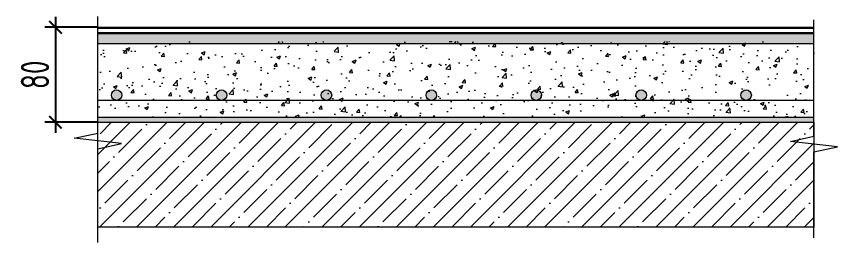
# Model space of a CAD drawing. Header units: millimetres. Extents: x -477321 to 558829, y -132142 to 283081.
# Drawn here: x -471103 to -463276, y 40193 to 42351 of the extents above; entities that cross this region are included whole.
import ezdxf

# ---------------------------------------------------------------- set-up
doc = ezdxf.new("R2010")
doc.units = ezdxf.units.MM
for name, color, linetype in [('АР_Керамогранит', 7, 'Continuous'), ('АР_Перегородки кирпич штрих', 7, 'Continuous'), ('АР_Плита', 220, 'Continuous')]:
    doc.layers.add(name, color=color, linetype=linetype)
doc.layers.add('АР_Тонкие', color=250, linetype='Continuous', lineweight=0)
doc.layers.add('АР_Штриховка', color=252, linetype='Continuous', lineweight=0)
doc.styles.add('ISOCPEUR', font='isocpeur.ttf', dxfattribs={"width": 0.7})
doc.dimstyles.new('R_100', dxfattribs={"dimtxt": 270, "dimasz": 120, "dimexe": 100, "dimexo": 0, "dimgap": 60, "dimtad": 1, "dimdec": 0, "dimrnd": 5, "dimzin": 0, "dimdsep": 46, "dimtxsty": 'ISOCPEUR', "dimblk": 'ARCHTICK', "dimcen": 0, "dimdle": 100, "dimclrd": 256, "dimclre": 256, "dimclrt": 256, "dimadec": 0, "dimazin": 0, "dimtfac": 2, "dimtdec": 0, "dimtofl": 0, "dimtmove": 1, "dimatfit": 3, "dimfxl": 1, "dimtvp": 3, "dimtolj": 1, "dimtzin": 0, "dimarcsym": 0})

# ---------------------------------------------------------------- blocks, each defined once
blk = doc.blocks.new('*U35')
at = {"color": 8}
blk.add_lwpolyline([(0, -6.699), (0, 1.502), (2.25, 2.002), (-2.25, 2.502), (0, 3.002), (0, 14.093)], dxfattribs=at)
blk = doc.blocks.new('*U36')
at = {"color": 8}
blk.add_lwpolyline([(0, -6.506), (0, 2.443), (2.25, 2.943), (-2.25, 3.443), (0, 3.943), (0, 15.068)], dxfattribs=at)
blk = doc.blocks.new('Арматура_D-10')
at = {"layer": 'АР_Перегородки кирпич штрих', "transparency": 33554687}
h = blk.add_hatch(color=256, dxfattribs=at)
h.set_gradient(color2=(0, 0, 0), tint=1, name='SPHERICAL')
h.paths.add_polyline_path([(-59078.57, 235102.41, 1), (-59088.57, 235102.41, 1)])
at = {"layer": 'АР_Тонкие'}
blk.add_circle((-59083.57, 235102.41), 5, dxfattribs=at)
blk = doc.blocks.new('_ArchTick')
at = {"color": 0, "linetype": 'ByBlock', "const_width": 0.15}
blk.add_lwpolyline([(-0.5, -0.5), (0.5, 0.5)], dxfattribs=at)
blk = doc.blocks.new('*D77')
at = {"layer": 'Defpoints', "color": 0, "transparency": 16777216}
for p in [(-470326.7, 42246.6), (-470730.7, 41341), (-470326.7, 41341)]:
    blk.add_point(p, dxfattribs=at)
at = {"layer": 'АР_Керамогранит', "lineweight": -2, "transparency": 16777216}
for p, q in [((-470730.7, 42346.6), (-470730.7, 41241)), ((-470326.7, 42246.6), (-470830.7, 42246.6)), ((-470326.7, 41341), (-470830.7, 41341))]:
    blk.add_line(p, q, dxfattribs=at)
at = {"layer": 'АР_Керамогранит', "lineweight": -2, "transparency": 16777216, "xscale": 120, "yscale": 120, "zscale": 120}
for p, rotation in [((-470730.7, 42246.6), 90), ((-470730.7, 41341), 270)]:
    blk.add_blockref('_ArchTick', p, dxfattribs=dict(at, rotation=rotation))
at = {"layer": 'АР_Керамогранит', "lineweight": 15, "transparency": 16777216, "insert": (-470925.7, 41793.8), "char_height": 270, "attachment_point": 5, "rotation": 90, "style": 'ISOCPEUR'}
blk.add_mtext('\\A1;80', dxfattribs=at)

msp = doc.modelspace()

# ---------------------------------------------------------------- hatches: boundary and pattern name
at = {"layer": 'АР_Перегородки кирпич штрих', "transparency": 33554559}
h = msp.add_hatch(dxfattribs=at)
h.set_pattern_fill('AR-CONC', color=256, scale=0.5, style=0)
h.set_pattern_definition([(50, (128331.515, -1628487.66), (91.0923345, -7.9695428), [9.525, -104.775]), (355, (128331.515, -1628487.66), (-17.6217107, 95.5284226), [7.62, -83.820292]), (100.4514447, (128339.11, -1628488.32), (73.4706235, 87.558876), [8.0950044, -89.0451223]), (46.1842, (128331.51, -1628462.26), (135.5395204, -21.021164), [14.2875, -157.1625]), (96.635558, (128342.81, -1628464.01), (118.702067, 123.713062), [12.142512, -133.567804]), (351.184151, (128331.51, -1628462.26), (118.702067, 123.713062), [11.429984, -125.729866]), (21, (128344.215, -1628468.61), (75.8071956, -51.132599), [9.525, -104.775]), (326, (128344.215, -1628468.61), (30.901014, 92.093983), [7.62, -83.82]), (71.451445, (128350.53, -1628472.87), (106.7082096, 40.9613844), [8.0950044, -89.044969]), (37.5, (128331.515, -1628487.657), (1.5443016, 42.27751944), [0, -82.804, 0, -85.09, 0, -84.1375]), (7.5, (128331.515, -1628487.657), (33.4098313, 50.0902874), [0, -48.514, 0, -80.899, 0, -32.0675]), (327.5, (128303.194, -1628487.657), (67.7952976, -2.864372), [0, -31.75, 0, -99.06, 0, -131.445]), (317.5, (128290.494, -1628487.657), (74.0645907, 12.7132455), [0, -41.275, 0, -65.786, 0, -93.345])])
h.paths.add_polyline_path([(-463501.3, 42091), (-463501.3, 42191), (-470326.7, 42191), (-470326.7, 42091)])
at = {"layer": 'АР_Перегородки кирпич штрих', "transparency": 33554687}
msp.add_hatch(color=256, dxfattribs=at).paths.add_polyline_path([(-470326.7, 41391), (-470326.7, 41341), (-463501.3, 41341), (-463501.3, 41391)])
at = {"layer": 'АР_Штриховка', "ltscale": 100, "true_color": 0x000000}
h = msp.add_hatch(dxfattribs=at)
h.set_pattern_fill('AR-CONC', color=18, scale=50, style=0)
h.set_pattern_definition([(50, (-5148656.87, 773987.57), (358.630091, -31.376067), [37.5, -412.5]), (355, (-5148656.87, 773987.57), (-69.375667, 376.096067), [30, -330]), (100.4514445, (-5148627, 773984.96), (289.254423, 344.719995), [31.870096, -350.571056]), (46.1842, (-5148656.87, 774087.57), (533.620665, -82.75964), [56.25, -618.75]), (96.635635, (-5148612.4, 774080.7), (467.33097, 487.0593), [47.80517, -525.85688]), (351.184164, (-5148656.9, 774087.6), (467.33097, 487.0593), [45, -495]), (21, (-5148606.87, 774062.57), (298.453526, -201.309445), [37.5, -412.5]), (326, (-5148606.87, 774062.57), (121.657666, 362.575023), [30, -330]), (71.451445, (-5148582, 774045.8), (420.111188, 161.265576), [31.870095, -350.571056]), (37.5, (-5148656.87, 773987.57), (6.0799277, 166.446927), [0, -326, 0, -335, 0, -331.25]), (7.5, (-5148656.87, 773987.57), (131.534769, 197.205856), [0, -191, 0, -318.5, 0, -126.25]), (327.5, (-5148768.37, 773987.57), (266.911218, -11.277436), [0, -125, 0, -390, 0, -517.5]), (317.5, (-5148818.37, 773987.57), (291.593085, 50.052491), [0, -162.5, 0, -259, 0, -367.5])])
h.paths.add_polyline_path([(-463501.3, 42111), (-470326.7, 42111), (-470326.7, 41391), (-463501.3, 41391)])
h = msp.add_hatch(dxfattribs=at)
h.set_pattern_fill('ANSI35', color=18, scale=1000, style=0)
h.set_pattern_definition([(45, (-5148656.87, 773837.57), (-176.776695, 176.776695), []), (45, (-5148480.1, 773837.57), (-176.776695, 176.776695), [312.5, -62.5, 0, -62.5])])
h.paths.add_polyline_path([(-463501.3, 41341), (-470326.7, 41341), (-470326.7, 40341), (-463501.3, 40341)])

# ---------------------------------------------------------------- linework, layer by layer
at = {"layer": 'АР_Плита', "color": 18, "lineweight": 5, "ltscale": 100, "true_color": 0x000000}
msp.add_lwpolyline([(-470326.7, 41341), (-463501.3, 41341), (-463501.3, 40341), (-470326.7, 40341)], close=True, dxfattribs=at)
at = {"layer": 'АР_Тонкие', "lineweight": 30}
for p, q in [((-470326.7, 42241), (-463501.3, 42241)), ((-470326.7, 42191), (-463501.3, 42191))]:
    msp.add_line(p, q, dxfattribs=at)
at = {"layer": 'АР_Тонкие'}
for points in [[(-470326.7, 42091), (-463501.3, 42091)], [(-463501.3, 41550), (-470326.7, 41550)], [(-470326.7, 41391), (-470326.7, 41391), (-463501.3, 41391)]]:
    msp.add_lwpolyline(points, dxfattribs=at)

# ---------------------------------------------------------------- block references
for name, p, xscale, yscale, zscale in [('*U36', (-470326.7, 40843.9), 100, 100, 100), ('*U35', (-463501.3, 40907.3), 100, 100, 100), ('Арматура_D-10', (120687.6, -2309424.1), 10, 10, 10), ('Арматура_D-10', (121687.6, -2309424.1), 10, 10, 10), ('Арматура_D-10', (122687.6, -2309424.1), 10, 10, 10), ('Арматура_D-10', (123687.6, -2309424.1), 10, 10, 10), ('Арматура_D-10', (124687.6, -2309424.1), 10, 10, 10), ('Арматура_D-10', (125687.6, -2309424.1), 10, 10, 10), ('Арматура_D-10', (126687.6, -2309424.1), 10, 10, 10)]:
    msp.add_blockref(name, p, dxfattribs=dict(at, xscale=xscale, yscale=yscale, zscale=zscale))

# ---------------------------------------------------------------- dimensions: what is measured, and where the dimension line sits
at = {"layer": 'АР_Керамогранит', "color": 18, "lineweight": 15, "true_color": 0x000000}
dim = msp.add_linear_dim(base=(-470730.7, 41341), p1=(-470326.7, 42246.6), p2=(-470326.7, 41341), angle=90, text='80', dimstyle='R_100', override={"dimpost": '\\X'}, dxfattribs=at)
dim.commit()
dim.dimension.update_dxf_attribs({"geometry": '*D77', "text_midpoint": (-470925.7, 41793.8)})

doc.saveas('drawing.dxf')
